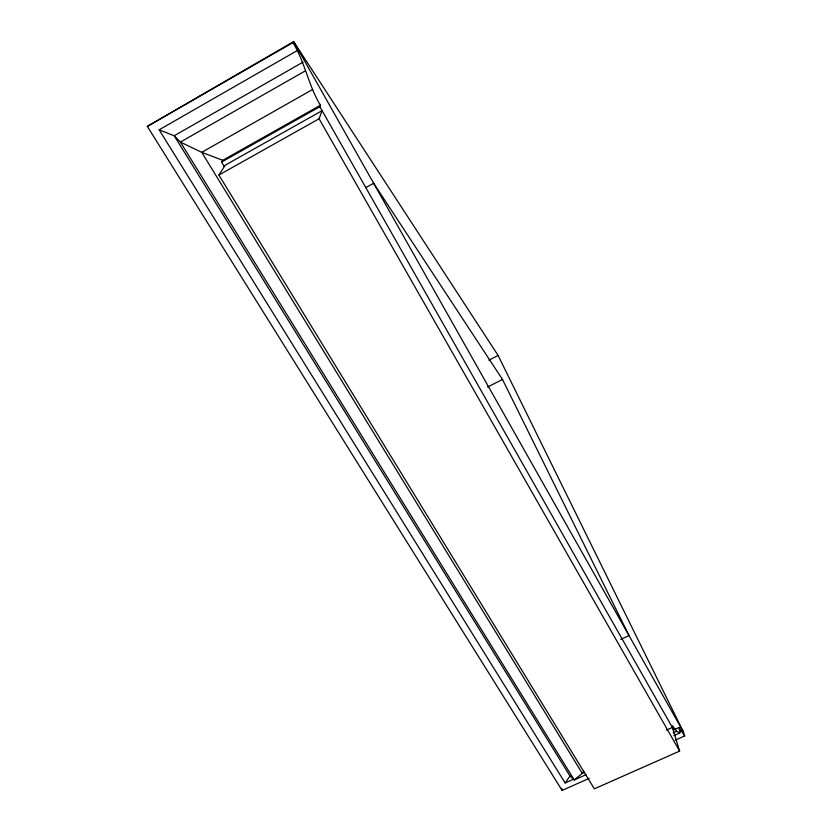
<?xml version="1.0" encoding="UTF-8"?>
<svg xmlns="http://www.w3.org/2000/svg" width="832" height="832" viewBox="0 0 832 832"><rect width="100%" height="100%" fill="white"/><g stroke="black" fill="none" stroke-linecap="round" stroke-linejoin="round"><path stroke-width="1.25" d="M218.889 175.053L319.082 118.778L322.119 110.666L225.16 165.214L218.889 175.053L594.35 788.83L679.63 751.098L672.381 727.48L666.453 730.122M224.286 166.504L221.582 162.063L319.862 106.694L320.424 105.258C308.37 85.478 305.063 62.202 292.937 42.619L293.654 41.6L498.108 355.462L683.353 731.817L684.674 735.946L675.241 740.126M221.582 162.063L222.737 160.306L320.424 105.258M583.617 771.285L582.265 773.344L574.236 779.948L569.993 776.069L174.2 135.751L159.141 129.823L297.388 50.492M159.141 129.823L565.157 782.954L569.993 776.069M589.212 778.357L562.099 790.4L147.326 126.391L293.654 41.6L683.353 731.817M147.326 126.391L292.937 42.619M302.952 62.161L174.2 135.751L180.398 142.074L574.236 779.948L586.102 774.675M304.99 71.053L180.398 142.074L201.739 152.318L222.737 160.306M312.718 89.44L201.739 152.318L582.265 773.344L584.626 772.294M365.706 187.616L373.641 183.269L502.486 379.454L629.013 635.575L620.776 639.382M488.873 360.194L498.108 355.462M487.552 387.046L502.486 379.454M674.305 729.56L679.047 727.449L684.674 735.946M673.13 732.857L676.676 731.286L679.786 732.982L679.047 727.449M565.157 782.954L573.414 779.272M679.515 732.035L681.876 730.995M673.858 735.613L679.786 732.982M676.676 731.286L672.537 725.785L673.858 730.08L319.862 106.694M319.082 118.778L679.63 751.098M561.746 788.247L562.099 790.4"/></g></svg>
